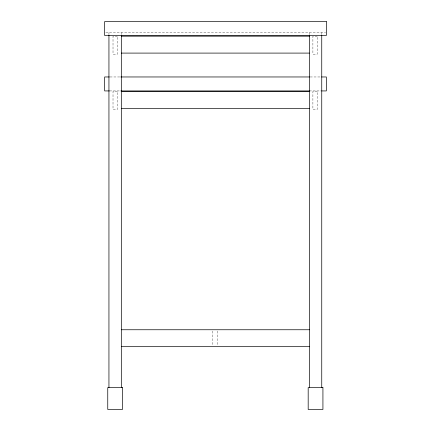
<?xml version="1.0" encoding="UTF-8"?>
<svg xmlns="http://www.w3.org/2000/svg" width="431" height="431" viewBox="0 0 431 431"><rect width="100%" height="100%" fill="white"/><g stroke="black" fill="none" stroke-linecap="round" stroke-linejoin="round"><path stroke-width="0.32" stroke-dasharray="2.15 1.62" d="M105.789 32.627L325.62 32.627M110.045 76.966L120.12 76.966M310.207 76.966L320.955 76.966M109.593 90.93L120.12 90.93M309.366 90.93L321.095 90.93M321.747 32.627L321.747 34.647M309.366 32.627L309.366 34.647M217.213 331.056L217.213 346.028M212.844 331.056L212.844 346.028M121.321 32.627L121.321 34.647M108.941 32.627L108.941 34.647M117.383 36.166L113.014 36.166L113.014 54.187L117.383 54.187L117.383 36.166M317.264 36.166L312.895 36.166L312.895 54.187L317.264 54.187L317.264 36.166M117.383 91.431L113.014 91.431L113.014 109.452L117.383 109.452L117.383 91.431M317.264 91.431L312.895 91.431L312.895 109.452L317.264 109.452L317.264 91.431"/><path stroke-width="0.65" d="M121.321 36.166L309.366 36.166M121.321 53.094L309.366 53.094M109.372 76.966L104.674 76.966L104.674 90.93L109.372 90.93M120.793 76.966L309.539 76.966M321.628 76.966L326.326 76.966L326.326 90.93L321.628 90.93M120.793 90.93L309.539 90.93M121.321 91.431L309.366 91.431M121.321 108.359L309.366 108.359M121.321 329.753L309.366 329.753M121.321 346.68L309.366 346.68M321.747 35.315L321.747 387.604M309.366 35.315L309.366 387.604M121.321 35.315L121.321 387.604M108.941 35.315L108.941 387.604M326.326 21.55L104.674 21.55L104.674 35.514L326.326 35.514L326.326 21.55M122.501 387.604L107.755 387.604L107.755 409.45L122.501 409.45L122.501 387.604M322.927 387.604L308.181 387.604L308.181 409.45L322.927 409.45L322.927 387.604"/></g></svg>
